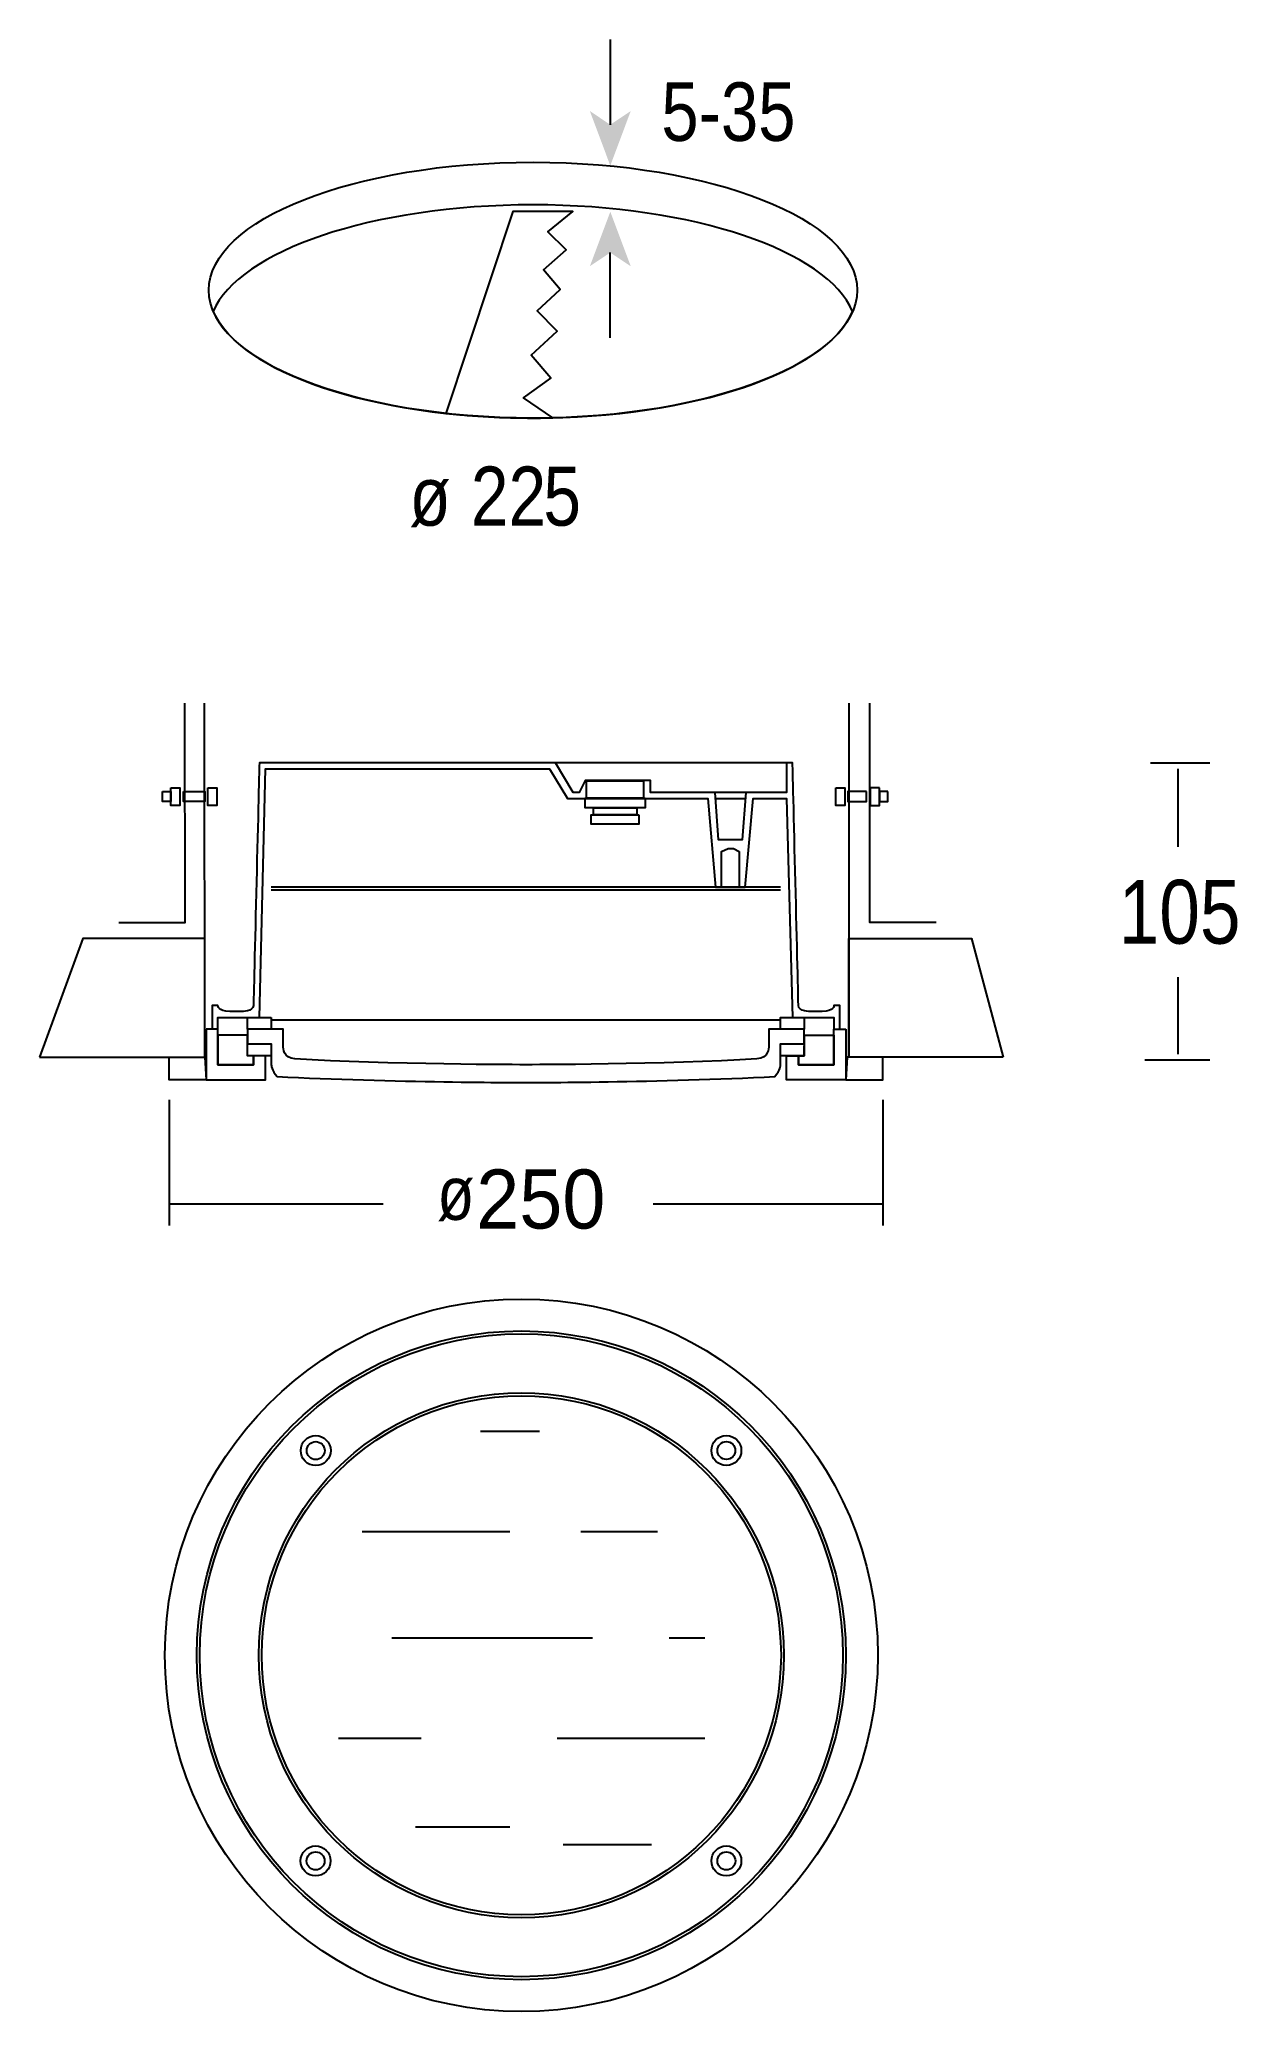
# Model space of a CAD drawing. Extents: x 18 to 148, y 67 to 281.
import ezdxf

# ---------------------------------------------------------------- set-up
doc = ezdxf.new("R2010")
doc.units = 0
doc.layers.add('LIVELLO_1', color=160, linetype='Continuous')
doc.styles.add('STD', font='txt')

# ---------------------------------------------------------------- blocks, each defined once
blk = doc.blocks.new('AI9-BLK1')
at = {"layer": 'LIVELLO_1'}
h = blk.add_hatch(color=7, dxfattribs=at)
h.dxf.hatch_style = 2
h.paths.add_polyline_path([(-2.81, 97.58), (-0.6, 99.06), (-2.81, 93.15), (-5.02, 99.06)])
h = blk.add_hatch(color=7, dxfattribs=at)
h.dxf.hatch_style = 2
h.paths.add_polyline_path([(-2.81, 83.74), (-5.02, 82.27), (-2.81, 88.17), (-0.6, 82.27)])
at = {"layer": 'LIVELLO_1', "color": 7}
for p, q in [((-2.81, 106.81), (-2.81, 97.58)), ((-2.81, 74.51), (-2.81, 83.74)), ((-46.66, -3.33), (-46.68, 35)), ((22.98, 35), (22.98, -3.33)), ((16.9, 28.53), (-10.01, 28.53)), ((55.62, 28.53), (62.04, 28.53)), ((58.56, 27.89), (58.56, 19.43)), ((13.05, 25.33), (7.29, 25.33)), ((8.57, 24.69), (11.77, 24.69)), ((15.61, 15.08), (-39.47, 15.08)), ((15.61, 14.76), (-39.47, 14.76)), ((58.56, 5.34), (58.56, -2.98)), ((15.61, 0.67), (-39.47, 0.67)), ((54.98, -3.62), (62.04, -3.62)), ((-50.53, -7.95), (-50.53, -21.53)), ((26.67, -7.95), (26.67, -21.53)), ((-27.36, -19.21), (-50.56, -19.21)), ((26.56, -19.21), (1.82, -19.21)), ((-16.86, -43.8), (-10.48, -43.8)), ((-29.64, -54.66), (-13.67, -54.66)), ((-6.01, -54.66), (2.29, -54.66)), ((-26.45, -66.16), (-4.73, -66.16)), ((3.57, -66.16), (7.4, -66.16)), ((-32.19, -77.02), (-23.25, -77.02)), ((-8.56, -77.02), (7.4, -77.02)), ((-23.89, -86.6), (-13.67, -86.6)), ((-7.92, -88.51), (1.66, -88.51))]:
    blk.add_line(p, q, dxfattribs=at)
for points in [[(-55.97, 11.27), (-48.79, 11.27), (-48.81, 35)], [(32.43, 11.27), (25.25, 11.27), (25.27, 35)], [(-45.24, -0.29), (-45.24, 0.99), (-40.76, 0.99), (-40.11, 27.89), (-9.37, 27.89), (-7.45, 24.69), (7.74, 24.69), (8.57, 15.08), (11.77, 15.08), (12.65, 24.69), (16.25, 24.69), (16.9, 0.99), (21.38, 0.99), (21.38, -0.29)]]:
    blk.add_lwpolyline(points, dxfattribs=at)
for points in [[(-50.34, 25.83), (-49.35, 25.83), (-49.35, 23.92), (-50.34, 23.92)], [(-46.34, 25.83), (-45.35, 25.83), (-45.35, 23.92), (-46.34, 23.92)], [(0.79, 26.58), (0.79, 24.72), (-5.37, 24.72), (-5.37, 26.58)], [(21.58, 25.83), (22.56, 25.83), (22.56, 23.92), (21.58, 23.92)], [(26.29, 25.83), (25.3, 25.83), (25.3, 23.92), (26.29, 23.92)], [(-51.24, 25.42), (-50.35, 25.42), (-50.35, 24.34), (-51.24, 24.34)], [(-51.24, 25.42), (-50.35, 25.42), (-50.35, 24.34), (-51.24, 24.34)], [(-48.96, 25.42), (-46.67, 25.42), (-46.67, 24.34), (-48.96, 24.34)], [(-48.96, 25.42), (-46.67, 25.42), (-46.67, 24.34), (-48.96, 24.34)], [(0.96, 24.72), (0.96, 23.65), (-5.54, 23.65), (-5.54, 24.72)], [(0.05, 23.65), (0.05, 22.91), (-4.64, 22.91), (-4.64, 23.65)], [(24.9, 25.42), (22.89, 25.42), (22.89, 24.34), (24.9, 24.34)], [(24.9, 25.42), (22.89, 25.42), (22.89, 24.34), (24.9, 24.34)], [(27.19, 25.42), (26.3, 25.42), (26.3, 24.34), (27.19, 24.34)], [(27.19, 25.42), (26.3, 25.42), (26.3, 24.34), (27.19, 24.34)], [(0.29, 22.91), (0.29, 21.9), (-4.87, 21.9), (-4.87, 22.91)], [(11.13, 18.93), (11.13, 15.08), (9.21, 15.08), (9.21, 18.93), (9.94, 19.25), (10.51, 19.25)], [(-64.54, -3.33), (-46.66, -3.33), (-46.66, 9.52), (-59.84, 9.52)], [(39.69, -3.33), (22.98, -3.33), (22.98, 9.52), (36.24, 9.52)], [(-39.47, 0.99), (-39.47, -0.29), (-42.04, -0.29), (-42.04, 0.99)], [(18.17, 0.99), (18.17, -0.29), (15.61, -0.29), (15.61, 0.99)], [(-46.52, -0.29), (-46.52, -5.76), (-41.4, -5.76), (-40.11, -5.76), (-40.11, -3.17), (-41.4, -3.17), (-41.4, -4.13), (-45.24, -4.13), (-45.24, -0.29)], [(-45.24, -0.93), (-45.24, -4.13), (-41.4, -4.13), (-41.4, -3.17), (-42.03, -3.17), (-42.05, -0.93)], [(-39.47, -1.89), (-39.47, -3.17), (-42.04, -3.17), (-42.04, -1.89)], [(18.17, -1.89), (18.17, -3.17), (15.61, -3.17), (15.61, -1.89)], [(22.66, -0.29), (22.66, -5.76), (16.25, -5.76), (16.25, -3.17), (17.53, -3.17), (17.53, -4.13), (21.38, -4.13), (21.38, -0.29)], [(21.38, -0.93), (21.38, -4.13), (17.53, -4.13), (17.53, -3.17), (18.17, -3.17), (18.19, -0.93)], [(-50.53, -3.33), (-46.66, -3.33), (-46.52, -5.76), (-50.53, -5.76)], [(26.67, -3.33), (22.8, -3.33), (22.66, -5.76), (26.67, -5.76)]]:
    blk.add_lwpolyline(points, close=True, dxfattribs=at)
for centre, radius in [((-12.43, -68.04), 38.55), ((-12.43, -68.04), 35.1), ((-12.43, -68.04), 34.78), ((-12.43, -68.04), 28.4), ((-12.43, -68.04), 28.08), ((-34.67, -45.89), 1.62), ((9.74, -45.88), 1.62), ((-34.67, -45.89), 0.971), ((9.74, -45.88), 0.971), ((-34.68, -90.29), 1.62), ((-34.68, -90.29), 0.972), ((9.74, -90.29), 1.62), ((9.74, -90.29), 0.972)]:
    blk.add_circle(centre, radius, dxfattribs=at)
blk.add_ellipse((-11.17, 79.68), major_axis=(-35.06, 0), ratio=0.394759, dxfattribs=at)
for points, knots in [([(-45.75, 77.37), (-42.97, 83.92), (-28.55, 88.91), (-11.17, 88.91), (6.2, 88.91), (20.62, 83.92), (23.4, 77.37), (20.62, 70.83), (6.2, 65.84), (-11.17, 65.84), (-28.55, 65.84), (-42.97, 70.83), (-45.75, 77.37)], [0, 0, 0, 0, 1, 1, 1, 2, 2, 2, 3, 3, 3, 4, 4, 4, 4]), ([(-20.58, 66.34), (-20.58, 66.34), (-13.34, 88.19), (-13.34, 88.19), (-13.34, 88.19), (-6.87, 88.19), (-6.87, 88.19), (-6.87, 88.19), (-9.56, 86), (-9.56, 86), (-9.56, 86), (-7.58, 84.03), (-7.58, 84.03), (-7.58, 84.03), (-10.05, 81.89), (-10.05, 81.89), (-10.05, 81.89), (-8.24, 79.75), (-8.24, 79.75), (-8.24, 79.75), (-10.71, 77.45), (-10.71, 77.45), (-10.71, 77.45), (-8.57, 75.26), (-8.57, 75.26), (-8.57, 75.26), (-11.37, 72.63), (-11.37, 72.63), (-11.37, 72.63), (-9.23, 70.16), (-9.23, 70.16), (-9.23, 70.16), (-12.19, 68.02), (-12.19, 68.02), (-12.19, 68.02), (-9.03, 65.87), (-9.03, 65.87), (-9.74, 65.85), (-10.45, 65.84), (-11.17, 65.84), (-14.43, 65.84), (-17.59, 66.02), (-20.58, 66.34)], [0, 0, 0, 0, 1, 1, 1, 2, 2, 2, 3, 3, 3, 4, 4, 4, 5, 5, 5, 6, 6, 6, 7, 7, 7, 8, 8, 8, 9, 9, 9, 10, 10, 10, 11, 11, 11, 12, 12, 12, 13, 13, 13, 14, 14, 14, 14]), ([(22.02, -0.29), (22.02, -0.29), (22.02, 2.27), (22.02, 2.27), (22.02, 2.27), (21.38, 2.27), (21.38, 2.27), (21.38, 2.27), (21.38, 1.63), (20.1, 1.63), (20.1, 1.63), (18.82, 1.63), (18.82, 1.63), (18.82, 1.63), (17.53, 1.63), (17.53, 2.27), (17.53, 2.91), (16.9, 28.53), (16.9, 28.53), (16.9, 28.53), (16.25, 28.53), (16.25, 28.53), (16.25, 28.53), (16.25, 25.33), (16.25, 25.33), (16.25, 25.33), (11.86, 25.33), (11.86, 25.33), (11.86, 25.33), (11.45, 20.21), (11.45, 20.21), (11.45, 20.21), (8.89, 20.21), (8.89, 20.21), (8.89, 20.21), (8.53, 25.33), (8.53, 25.33), (8.53, 25.33), (1.52, 25.33), (1.52, 25.33), (1.52, 25.33), (1.52, 26.61), (1.52, 26.61), (1.52, 26.61), (-5.53, 26.61), (-5.53, 26.61), (-5.53, 26.61), (-6.16, 25.33), (-6.16, 25.33), (-6.16, 25.33), (-6.81, 25.33), (-6.81, 25.33), (-6.81, 25.33), (-8.73, 28.53), (-8.73, 28.53), (-8.73, 28.53), (-40.76, 28.53), (-40.76, 28.53), (-40.76, 28.53), (-41.4, 2.91), (-41.4, 2.27), (-41.4, 1.63), (-42.68, 1.63), (-42.68, 1.63), (-42.68, 1.63), (-43.96, 1.63), (-43.96, 1.63), (-45.24, 1.63), (-45.24, 2.27), (-45.24, 2.27), (-45.24, 2.27), (-45.88, 2.27), (-45.88, 2.27), (-45.88, 2.27), (-45.88, -0.29), (-45.88, -0.29)], [0, 0, 0, 0, 1, 1, 1, 2, 2, 2, 3, 3, 3, 4, 4, 4, 5, 5, 5, 6, 6, 6, 7, 7, 7, 8, 8, 8, 9, 9, 9, 10, 10, 10, 11, 11, 11, 12, 12, 12, 13, 13, 13, 14, 14, 14, 15, 15, 15, 16, 16, 16, 17, 17, 17, 18, 18, 18, 19, 19, 19, 20, 20, 20, 21, 21, 21, 22, 22, 22, 23, 23, 23, 24, 24, 24, 25, 25, 25, 25]), ([(-11.93, -4.13), (-11.93, -4.13), (3.44, -4.13), (13.05, -3.49), (14.33, -3.49), (14.33, -2.21), (14.33, -2.21), (14.33, -2.21), (14.33, -0.29), (14.33, -0.29), (14.33, -0.29), (18.17, -0.29), (18.17, -0.29), (18.17, -0.29), (18.17, -1.89), (18.17, -1.89), (18.17, -1.89), (15.61, -1.89), (15.61, -1.89), (15.61, -1.89), (15.61, -4.13), (15.61, -4.13), (15.61, -4.13), (15.61, -4.77), (14.97, -5.41), (2.8, -6.06), (-11.93, -6.06), (-11.93, -6.06), (-11.93, -6.06), (-26.66, -6.06), (-38.83, -5.41), (-39.47, -4.77), (-39.47, -4.13), (-39.47, -4.13), (-39.47, -4.13), (-39.47, -1.89), (-39.47, -1.89), (-39.47, -1.89), (-42.03, -1.89), (-42.03, -1.89), (-42.03, -1.89), (-42.03, -0.29), (-42.03, -0.29), (-42.03, -0.29), (-38.19, -0.29), (-38.19, -0.29), (-38.19, -0.29), (-38.19, -2.21), (-38.19, -2.21), (-38.19, -2.21), (-38.19, -3.49), (-36.91, -3.49), (-27.3, -4.13), (-11.93, -4.13), (-11.93, -4.13)], [0, 0, 0, 0, 1, 1, 1, 2, 2, 2, 3, 3, 3, 4, 4, 4, 5, 5, 5, 6, 6, 6, 7, 7, 7, 8, 8, 8, 9, 9, 9, 10, 10, 10, 11, 11, 11, 12, 12, 12, 13, 13, 13, 14, 14, 14, 15, 15, 15, 16, 16, 16, 17, 17, 17, 18, 18, 18, 18])]:
    blk.add_open_spline(points, degree=3, knots=knots, dxfattribs=at)
at = {"layer": 'LIVELLO_1', "color": 7, "attachment_point": 1, "style": 'STD'}
for s, insert, char_height in [('\\fArial Narrow|b0|i0;\\H6.3279;\\C7;5-35', (2.71, 102.16), 6.3279), ('\\fArial Narrow|b0|i0;\\H6.3938;\\C7;22', (-17.89, 60.59), 6.3938), ('\\fArial Narrow|b0|i0;\\H6.3938;\\C7;5', (-10.05, 60.59), 6.3938), ('\\fArial Narrow|b0|i0;\\H6.3938;\\C7;ø', (-24.54, 60.59), 6.3938), ('\\fArial Narrow|b0|i0;\\H6.9033;\\C7;105', (52.16, 15.87), 6.9033), ('\\fArial Narrow|b0|i0;\\H5.7670;\\C7;ø', (-21.54, -15.15), 5.767), ('\\fMyriad Roman|b0|i0;\\H6.3900;\\W0.98;\\C7;250', (-17.31, -15.47), 6.39)]:
    blk.add_mtext(s, dxfattribs=dict(at, insert=insert, char_height=char_height))

msp = doc.modelspace()

# ---------------------------------------------------------------- block references
at = {"layer": 'LIVELLO_1', "color": 7}
msp.add_blockref('AI9-BLK1', (82.569895, 173.961991), dxfattribs=at)

doc.saveas('drawing.dxf')
